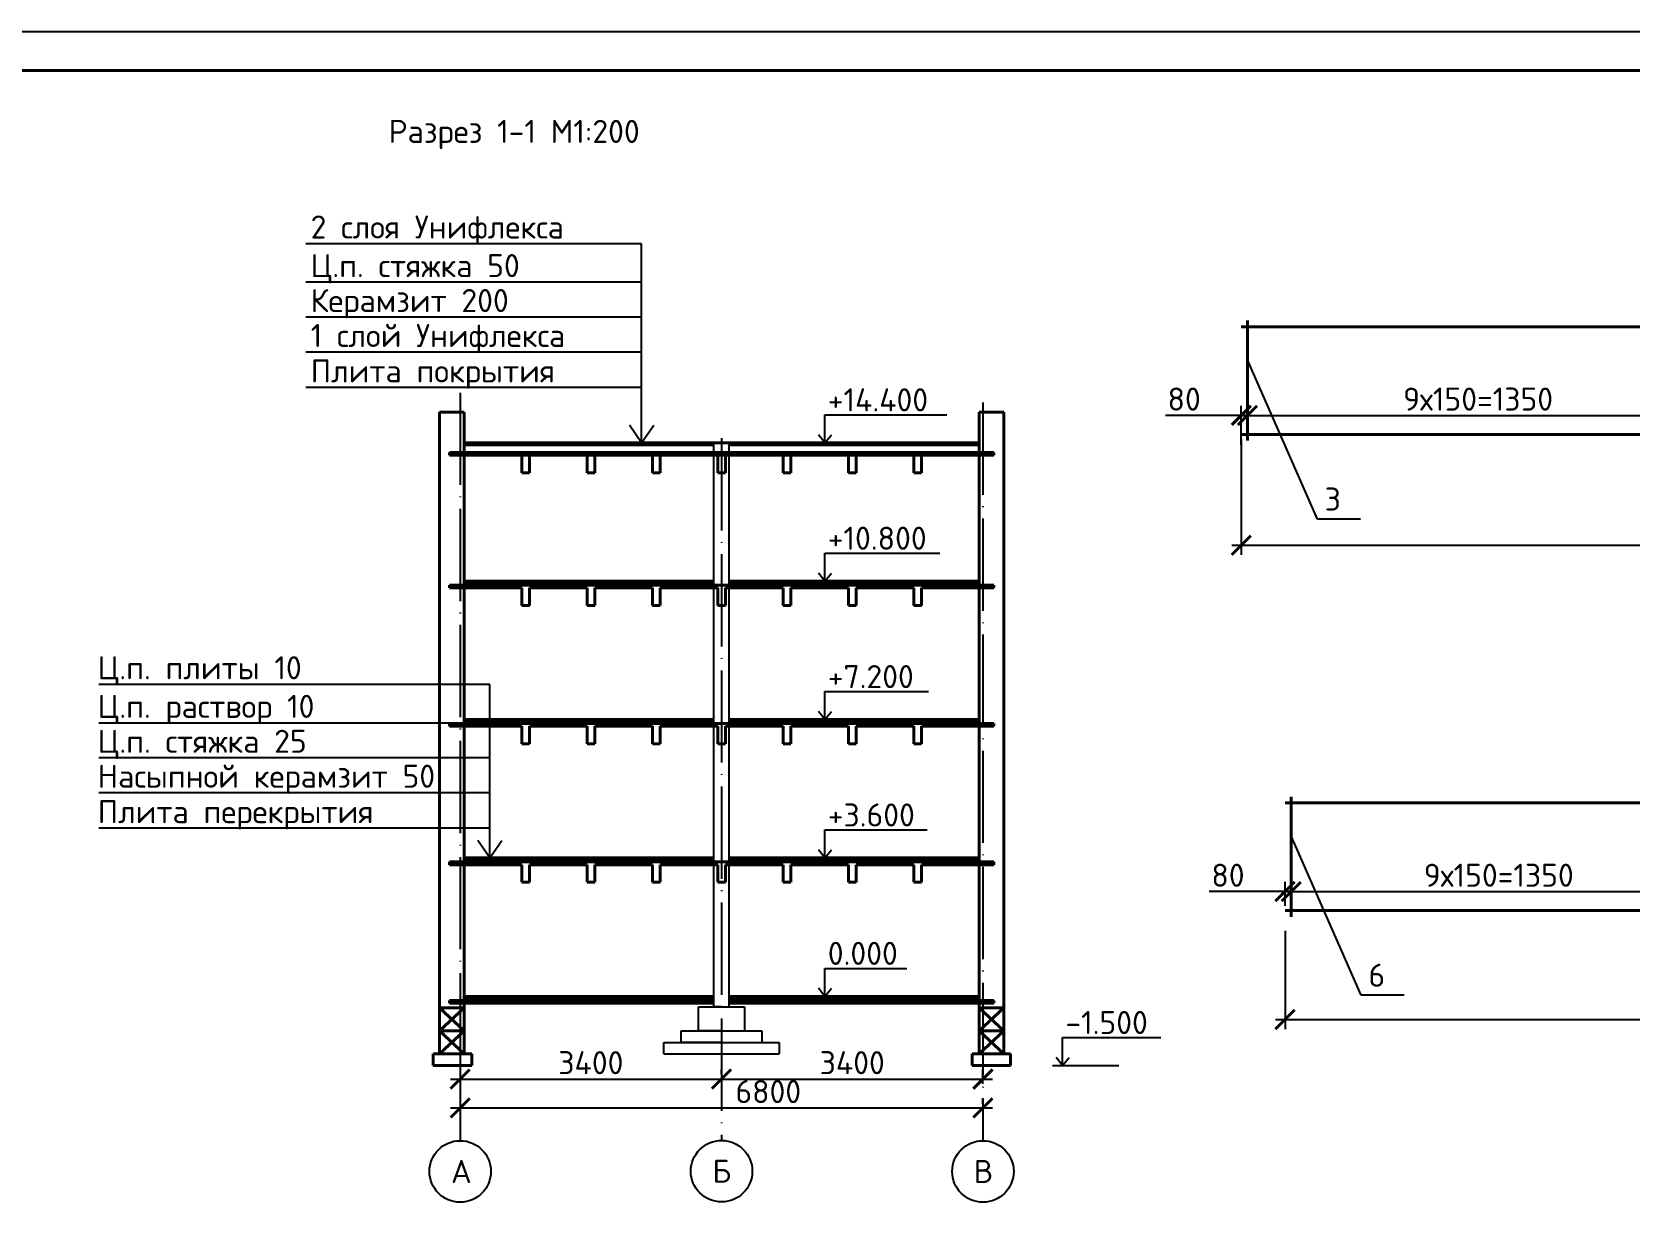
# Model space of a CAD drawing. Header units: millimetres. Extents: x -258556 to -95372, y 16759 to 83599.
# Drawn here: x -126490.9 to -126283, y 41982.7 to 42138.1 of the extents above; entities that cross this region are included whole.
import ezdxf

# ---------------------------------------------------------------- set-up
doc = ezdxf.new("R2010")
doc.units = ezdxf.units.MM
doc.header["$LTSCALE"] = 0.5
doc.linetypes.add('ACAD_ISO04W100', pattern=[30, 24, -3, 0, -3])
for name, color, linetype in [('оси', 7, 'ACAD_ISO04W100'), ('тонкие', 7, 'Continuous'), ('Тонкий', 7, 'Continuous')]:
    doc.layers.add(name, color=color, linetype=linetype)
doc.layers.add('Толстый', color=7, linetype='Continuous', lineweight=40)
doc.styles.add('Наклонный3.5', font='isocpeur.ttf', dxfattribs={"height": 3})
doc.dimstyles.new('СТРОИТЕЛЬНЫЙ', dxfattribs={"dimtxt": 3.5, "dimasz": 2.5, "dimexe": 1.25, "dimexo": 0.625, "dimtad": 1, "dimdec": 0, "dimlfac": 100, "dimdsep": 46, "dimtxsty": 'Наклонный3.5', "dimblk1": 'ARCHTICK', "dimblk2": 'ARCHTICK', "dimsah": 1, "dimcen": 0, "dimdle": 1.25, "dimadec": 0, "dimazin": 0, "dimtfac": 0.75, "dimtdec": 0, "dimtmove": 0, "dimatfit": 3, "dimldrblk": 'ARCHTICK', "dimfxl": 1, "dimtolj": 1, "dimtzin": 0, "dimarcsym": 0})

# ---------------------------------------------------------------- blocks, each defined once
blk = doc.blocks.new('_ArchTick')
at = {"color": 0, "linetype": 'ByBlock', "const_width": 0.15}
blk.add_lwpolyline([(-0.5, -0.5), (0.5, 0.5)], dxfattribs=at)
blk = doc.blocks.new('*D730')
at = {"layer": 'Defpoints', "color": 0, "transparency": 16777216}
for p in [(-126435.2, 42004.39), (-126401.2, 42001.86), (-126401.2, 42001.86)]:
    blk.add_point(p, dxfattribs=at)
at = {"layer": 'Тонкий', "color": 0, "lineweight": -2, "transparency": 16777216}
for p, q in [((-126435.2, 42003.76), (-126435.2, 42000.61)), ((-126436.45, 42001.86), (-126399.95, 42001.86)), ((-126401.2, 42001.24), (-126401.2, 42000.61))]:
    blk.add_line(p, q, dxfattribs=at)
at = {"layer": 'Тонкий', "color": 0, "lineweight": -2, "transparency": 16777216, "xscale": 2.5, "yscale": 2.5, "zscale": 2.5, "rotation": 180}
blk.add_blockref('_ArchTick', (-126435.2, 42001.86), dxfattribs=at)
at = {"layer": 'Тонкий', "color": 0, "lineweight": -2, "transparency": 16777216, "xscale": 2.5, "yscale": 2.5, "zscale": 2.5}
blk.add_blockref('_ArchTick', (-126401.2, 42001.86), dxfattribs=at)
at = {"layer": 'Тонкий', "color": 0, "transparency": 16777216, "insert": (-126418.2, 42003.99), "char_height": 3, "attachment_point": 5, "style": 'Наклонный3.5'}
blk.add_mtext('\\A1;3400', dxfattribs=at)
blk = doc.blocks.new('*D731')
at = {"layer": 'Defpoints', "color": 0, "transparency": 16777216}
for p in [(-126401.2, 42001.86), (-126367.2, 42001.86), (-126367.2, 42000.64)]:
    blk.add_point(p, dxfattribs=at)
at = {"layer": 'Тонкий', "color": 0, "lineweight": -2, "transparency": 16777216}
for p, q in [((-126401.2, 42002.49), (-126401.2, 42003.11)), ((-126367.2, 42001.26), (-126367.2, 42003.11)), ((-126402.45, 42001.86), (-126365.95, 42001.86))]:
    blk.add_line(p, q, dxfattribs=at)
at = {"layer": 'Тонкий', "color": 0, "lineweight": -2, "transparency": 16777216, "xscale": 2.5, "yscale": 2.5, "zscale": 2.5, "rotation": 180}
blk.add_blockref('_ArchTick', (-126401.2, 42001.86), dxfattribs=at)
at = {"layer": 'Тонкий', "color": 0, "lineweight": -2, "transparency": 16777216, "xscale": 2.5, "yscale": 2.5, "zscale": 2.5}
blk.add_blockref('_ArchTick', (-126367.2, 42001.86), dxfattribs=at)
at = {"layer": 'Тонкий', "color": 0, "transparency": 16777216, "insert": (-126384.2, 42003.99), "char_height": 3, "attachment_point": 5, "style": 'Наклонный3.5'}
blk.add_mtext('\\A1;3400', dxfattribs=at)
blk = doc.blocks.new('*D732')
at = {"layer": 'Defpoints', "color": 0, "transparency": 16777216}
for p in [(-126435.2, 42001.61), (-126367.2, 41998.11), (-126367.2, 41998.02)]:
    blk.add_point(p, dxfattribs=at)
at = {"layer": 'Тонкий', "color": 0, "lineweight": -2, "transparency": 16777216}
for p, q in [((-126435.2, 42000.98), (-126435.2, 41996.86)), ((-126436.45, 41998.11), (-126365.95, 41998.11)), ((-126367.2, 41998.65), (-126367.2, 41999.36))]:
    blk.add_line(p, q, dxfattribs=at)
at = {"layer": 'Тонкий', "color": 0, "lineweight": -2, "transparency": 16777216, "xscale": 2.5, "yscale": 2.5, "zscale": 2.5, "rotation": 180}
blk.add_blockref('_ArchTick', (-126435.2, 41998.11), dxfattribs=at)
at = {"layer": 'Тонкий', "color": 0, "lineweight": -2, "transparency": 16777216, "xscale": 2.5, "yscale": 2.5, "zscale": 2.5}
blk.add_blockref('_ArchTick', (-126367.2, 41998.11), dxfattribs=at)
at = {"layer": 'Тонкий', "color": 0, "transparency": 16777216, "insert": (-126395.12, 42000.23), "char_height": 3, "attachment_point": 5, "style": 'Наклонный3.5'}
blk.add_mtext('\\A1;6800', dxfattribs=at)
blk = doc.blocks.new('*D802')
at = {"layer": 'Defpoints', "color": 0, "transparency": 16777216}
for p in [(-126332.79, 42092.72), (-126272.79, 42092.72), (-126272.79, 42088.19)]:
    blk.add_point(p, dxfattribs=at)
at = {"layer": 'тонкие', "color": 0, "lineweight": -2, "transparency": 16777216}
for p, q in [((-126332.79, 42092.1), (-126332.79, 42086.94)), ((-126272.79, 42092.1), (-126272.79, 42086.94)), ((-126334.04, 42088.19), (-126271.54, 42088.19))]:
    blk.add_line(p, q, dxfattribs=at)
at = {"layer": 'тонкие', "color": 0, "lineweight": -2, "transparency": 16777216, "xscale": 2.5, "yscale": 2.5, "zscale": 2.5, "rotation": 180}
blk.add_blockref('_ArchTick', (-126332.79, 42088.19), dxfattribs=at)
at = {"layer": 'тонкие', "color": 0, "lineweight": -2, "transparency": 16777216, "xscale": 2.5, "yscale": 2.5, "zscale": 2.5}
blk.add_blockref('_ArchTick', (-126272.79, 42088.19), dxfattribs=at)
at = {"layer": 'тонкие', "color": 0, "transparency": 16777216, "insert": (-126302.79, 42090.31), "char_height": 3, "attachment_point": 5, "style": 'Наклонный3.5'}
blk.add_mtext('\\A1;9х150=1350', dxfattribs=at)
blk = doc.blocks.new('*D820')
at = {"layer": 'Defpoints', "color": 0, "transparency": 16777216}
for p in [(-126333.59, 42085.72), (-126098.39, 42085.72), (-126098.39, 42071.29)]:
    blk.add_point(p, dxfattribs=at)
at = {"layer": 'тонкие', "color": 0, "lineweight": -2, "transparency": 16777216}
for p, q in [((-126333.59, 42085.1), (-126333.59, 42070.04)), ((-126098.39, 42085.1), (-126098.39, 42070.04)), ((-126334.84, 42071.29), (-126097.14, 42071.29))]:
    blk.add_line(p, q, dxfattribs=at)
at = {"layer": 'тонкие', "color": 0, "lineweight": -2, "transparency": 16777216, "xscale": 2.5, "yscale": 2.5, "zscale": 2.5, "rotation": 180}
blk.add_blockref('_ArchTick', (-126333.59, 42071.29), dxfattribs=at)
at = {"layer": 'тонкие', "color": 0, "lineweight": -2, "transparency": 16777216, "xscale": 2.5, "yscale": 2.5, "zscale": 2.5}
blk.add_blockref('_ArchTick', (-126098.39, 42071.29), dxfattribs=at)
at = {"layer": 'тонкие', "color": 0, "transparency": 16777216, "insert": (-126215.99, 42073.41), "char_height": 3, "attachment_point": 5, "style": 'Наклонный3.5'}
blk.add_mtext('\\A1;5680', dxfattribs=at)
blk = doc.blocks.new('*D821')
at = {"layer": 'Defpoints', "color": 0, "transparency": 16777216}
for p in [(-126333.59, 42088.19), (-126332.79, 42088.19), (-126333.59, 42083.72)]:
    blk.add_point(p, dxfattribs=at)
at = {"layer": 'тонкие', "color": 0, "lineweight": -2, "transparency": 16777216}
for p, q in [((-126333.59, 42084.35), (-126333.59, 42089.44)), ((-126332.79, 42088.81), (-126332.79, 42089.44)), ((-126333.59, 42088.19), (-126343.44, 42088.19)), ((-126332.79, 42088.19), (-126333.59, 42088.19)), ((-126332.79, 42088.19), (-126330.29, 42088.19))]:
    blk.add_line(p, q, dxfattribs=at)
at = {"layer": 'тонкие', "color": 0, "lineweight": -2, "transparency": 16777216, "xscale": 2.5, "yscale": 2.5, "zscale": 2.5}
blk.add_blockref('_ArchTick', (-126333.59, 42088.19), dxfattribs=at)
at = {"layer": 'тонкие', "color": 0, "lineweight": -2, "transparency": 16777216, "xscale": 2.5, "yscale": 2.5, "zscale": 2.5, "rotation": 180}
blk.add_blockref('_ArchTick', (-126332.79, 42088.19), dxfattribs=at)
at = {"layer": 'тонкие', "color": 0, "transparency": 16777216, "insert": (-126341.02, 42090.31), "char_height": 3, "attachment_point": 5, "style": 'Наклонный3.5'}
blk.add_mtext('\\A1;80', dxfattribs=at)
blk = doc.blocks.new('*D823')
at = {"layer": 'Defpoints', "color": 0, "transparency": 16777216}
for p in [(-126327.1, 42029.78), (-126273.1, 42029.78), (-126273.1, 42026.25)]:
    blk.add_point(p, dxfattribs=at)
at = {"layer": 'тонкие', "color": 0, "lineweight": -2, "transparency": 16777216}
for p, q in [((-126327.1, 42029.16), (-126327.1, 42025)), ((-126273.1, 42029.16), (-126273.1, 42025)), ((-126328.35, 42026.25), (-126271.85, 42026.25))]:
    blk.add_line(p, q, dxfattribs=at)
at = {"layer": 'тонкие', "color": 0, "lineweight": -2, "transparency": 16777216, "xscale": 2.5, "yscale": 2.5, "zscale": 2.5, "rotation": 180}
blk.add_blockref('_ArchTick', (-126327.1, 42026.25), dxfattribs=at)
at = {"layer": 'тонкие', "color": 0, "lineweight": -2, "transparency": 16777216, "xscale": 2.5, "yscale": 2.5, "zscale": 2.5}
blk.add_blockref('_ArchTick', (-126273.1, 42026.25), dxfattribs=at)
at = {"layer": 'тонкие', "color": 0, "transparency": 16777216, "insert": (-126300.1, 42028.37), "char_height": 3, "width": 22.4, "attachment_point": 5, "style": 'Наклонный3.5'}
blk.add_mtext('\\A1;9х150=1350', dxfattribs=at)
blk = doc.blocks.new('*D807')
at = {"layer": 'Defpoints', "color": 0, "transparency": 16777216}
for p in [(-126327.9, 42026.25), (-126327.1, 42026.25), (-126327.9, 42023.78)]:
    blk.add_point(p, dxfattribs=at)
at = {"layer": 'тонкие', "color": 0, "lineweight": -2, "transparency": 16777216}
for p, q in [((-126327.9, 42024.41), (-126327.9, 42027.5)), ((-126327.1, 42026.87), (-126327.1, 42027.5)), ((-126327.9, 42026.25), (-126337.75, 42026.25)), ((-126327.1, 42026.25), (-126327.9, 42026.25)), ((-126327.1, 42026.25), (-126324.6, 42026.25))]:
    blk.add_line(p, q, dxfattribs=at)
at = {"layer": 'тонкие', "color": 0, "lineweight": -2, "transparency": 16777216, "xscale": 2.5, "yscale": 2.5, "zscale": 2.5}
blk.add_blockref('_ArchTick', (-126327.9, 42026.25), dxfattribs=at)
at = {"layer": 'тонкие', "color": 0, "lineweight": -2, "transparency": 16777216, "xscale": 2.5, "yscale": 2.5, "zscale": 2.5, "rotation": 180}
blk.add_blockref('_ArchTick', (-126327.1, 42026.25), dxfattribs=at)
at = {"layer": 'тонкие', "color": 0, "transparency": 16777216, "insert": (-126335.32, 42028.37), "char_height": 3, "attachment_point": 5, "style": 'Наклонный3.5'}
blk.add_mtext('\\A1;80', dxfattribs=at)
blk = doc.blocks.new('*D808')
at = {"layer": 'Defpoints', "color": 0, "transparency": 16777216}
for p in [(-126100.7, 42023.78), (-126327.9, 42021.78), (-126100.7, 42009.61)]:
    blk.add_point(p, dxfattribs=at)
at = {"layer": 'тонкие', "color": 0, "lineweight": -2, "transparency": 16777216}
for p, q in [((-126100.7, 42023.16), (-126100.7, 42008.36)), ((-126327.9, 42021.16), (-126327.9, 42008.36)), ((-126329.15, 42009.61), (-126099.45, 42009.61))]:
    blk.add_line(p, q, dxfattribs=at)
at = {"layer": 'тонкие', "color": 0, "lineweight": -2, "transparency": 16777216, "xscale": 2.5, "yscale": 2.5, "zscale": 2.5, "rotation": 180}
blk.add_blockref('_ArchTick', (-126327.9, 42009.61), dxfattribs=at)
at = {"layer": 'тонкие', "color": 0, "lineweight": -2, "transparency": 16777216, "xscale": 2.5, "yscale": 2.5, "zscale": 2.5}
blk.add_blockref('_ArchTick', (-126100.7, 42009.61), dxfattribs=at)
at = {"layer": 'тонкие', "color": 0, "transparency": 16777216, "insert": (-126214.3, 42011.74), "char_height": 3, "attachment_point": 5, "style": 'Наклонный3.5'}
blk.add_mtext('\\A1;5480', dxfattribs=at)

msp = doc.modelspace()

# ---------------------------------------------------------------- linework, layer by layer
at = {"layer": 'Defpoints', "color": 18, "true_color": 0x000000}
msp.add_lwpolyline([(-126718.64819, 41544.06704), (-125877.64819, 41544.06704), (-125877.64819, 42138.06704), (-126718.64819, 42138.06704)], close=True, dxfattribs=at)
at = {"layer": 'оси', "color": 18, "true_color": 0x000000}
for p, q in [((-126435.19615, 42091.14137), (-126435.19615, 41993.87441)), ((-126367.19615, 42089.86862), (-126367.19615, 41993.87441)), ((-126401.19615, 42085.21815), (-126401.19615, 41993.87441))]:
    msp.add_line(p, q, dxfattribs=at)
at = {"layer": 'Толстый', "color": 18, "true_color": 0x000000}
for p, q in [((-126698.64819, 42133.06704), (-125882.64819, 42133.06704)), ((-126333.5926, 42099.7206), (-126098.3926, 42099.7206)), ((-126332.7926, 42084.9206), (-126332.7926, 42100.5206)), ((-126437.89615, 42088.62052), (-126437.89615, 42005.12052)), ((-126434.69615, 42088.62052), (-126437.89615, 42088.62052)), ((-126434.69615, 42084.62052), (-126434.69615, 42088.62052)), ((-126367.69615, 42084.62052), (-126367.69615, 42088.62052)), ((-126367.69615, 42088.62052), (-126364.49615, 42088.62052)), ((-126364.49615, 42088.62052), (-126364.49615, 42005.12052)), ((-126098.3926, 42085.7206), (-126333.5926, 42085.7206)), ((-126365.79615, 42083.37052), (-126436.59615, 42083.37052)), ((-126436.59615, 42083.02052), (-126436.59615, 42083.37052)), ((-126434.69615, 42084.62052), (-126434.69615, 42083.37052)), ((-126367.69615, 42084.62052), (-126434.69615, 42084.62052)), ((-126402.19615, 42084.37052), (-126434.69615, 42084.37052)), ((-126367.69615, 42084.37052), (-126400.19615, 42084.37052)), ((-126367.69615, 42084.62052), (-126367.69615, 42083.37052)), ((-126365.79615, 42083.02052), (-126365.79615, 42083.37052)), ((-126365.79615, 42083.02052), (-126436.59615, 42083.02052)), ((-126434.69615, 42083.02052), (-126434.69615, 42066.09552)), ((-126427.19615, 42080.73669), (-126427.19615, 42083.02052)), ((-126426.19615, 42080.73669), (-126426.19615, 42083.02052)), ((-126418.69615, 42080.73669), (-126418.69615, 42083.02052)), ((-126417.69615, 42080.73669), (-126417.69615, 42083.02052)), ((-126410.19615, 42080.73669), (-126410.19615, 42083.02052)), ((-126409.19615, 42080.73669), (-126409.19615, 42083.02052)), ((-126401.69615, 42080.73669), (-126401.69615, 42083.02052)), ((-126400.69615, 42080.73669), (-126400.69615, 42083.02052)), ((-126393.19615, 42080.73669), (-126393.19615, 42083.02052)), ((-126392.19615, 42080.73669), (-126392.19615, 42083.02052)), ((-126384.69615, 42080.73669), (-126384.69615, 42083.02052)), ((-126383.69615, 42080.73669), (-126383.69615, 42083.02052)), ((-126376.19615, 42080.73669), (-126376.19615, 42083.02052)), ((-126375.19615, 42080.73669), (-126375.19615, 42083.02052)), ((-126367.69615, 42083.02052), (-126367.69615, 42066.09552)), ((-126426.69615, 42080.73669), (-126427.19615, 42080.73669)), ((-126426.69615, 42080.73669), (-126426.19615, 42080.73669)), ((-126418.19615, 42080.73669), (-126418.69615, 42080.73669)), ((-126418.19615, 42080.73669), (-126417.69615, 42080.73669)), ((-126409.69615, 42080.73669), (-126410.19615, 42080.73669)), ((-126409.69615, 42080.73669), (-126409.19615, 42080.73669)), ((-126401.19615, 42080.73669), (-126401.69615, 42080.73669)), ((-126401.19615, 42080.73669), (-126400.69615, 42080.73669)), ((-126392.69615, 42080.73669), (-126393.19615, 42080.73669)), ((-126392.69615, 42080.73669), (-126392.19615, 42080.73669)), ((-126384.19615, 42080.73669), (-126384.69615, 42080.73669)), ((-126384.19615, 42080.73669), (-126383.69615, 42080.73669)), ((-126375.69615, 42080.73669), (-126376.19615, 42080.73669)), ((-126375.69615, 42080.73669), (-126375.19615, 42080.73669)), ((-126434.69615, 42066.62052), (-126402.19615, 42066.62052)), ((-126434.69615, 42066.57052), (-126402.19615, 42066.57052)), ((-126434.69615, 42066.47052), (-126402.19615, 42066.47052)), ((-126400.19615, 42066.62052), (-126367.69615, 42066.62052)), ((-126400.19615, 42066.57052), (-126367.69615, 42066.57052)), ((-126400.19615, 42066.47052), (-126367.69615, 42066.47052)), ((-126436.59615, 42066.09552), (-126400.19615, 42066.09552)), ((-126436.59615, 42066.09552), (-126436.59615, 42065.74552)), ((-126436.59615, 42065.74552), (-126427.19615, 42065.74552)), ((-126434.69615, 42066.34552), (-126402.19615, 42066.34552)), ((-126434.69615, 42065.74552), (-126434.69615, 42048.09552)), ((-126427.19615, 42063.46169), (-126427.19615, 42065.74552)), ((-126426.19615, 42065.74552), (-126418.69615, 42065.74552)), ((-126426.19615, 42063.46169), (-126426.19615, 42065.74552)), ((-126418.69615, 42063.46169), (-126418.69615, 42065.74552)), ((-126417.69615, 42065.74552), (-126410.19615, 42065.74552)), ((-126417.69615, 42063.46169), (-126417.69615, 42065.74552)), ((-126410.19615, 42063.46169), (-126410.19615, 42065.74552)), ((-126409.19615, 42065.74552), (-126401.69615, 42065.74552)), ((-126409.19615, 42063.46169), (-126409.19615, 42065.74552)), ((-126401.69615, 42063.46169), (-126401.69615, 42065.74552)), ((-126400.69615, 42065.74552), (-126393.19615, 42065.74552)), ((-126400.69615, 42063.46169), (-126400.69615, 42065.74552)), ((-126400.19615, 42066.34552), (-126367.69615, 42066.34552)), ((-126400.19615, 42066.09552), (-126365.79615, 42066.09552)), ((-126393.19615, 42063.46169), (-126393.19615, 42065.74552)), ((-126392.19615, 42065.74552), (-126384.69615, 42065.74552)), ((-126392.19615, 42063.46169), (-126392.19615, 42065.74552)), ((-126384.69615, 42063.46169), (-126384.69615, 42065.74552)), ((-126383.69615, 42065.74552), (-126376.19615, 42065.74552)), ((-126383.69615, 42063.46169), (-126383.69615, 42065.74552)), ((-126376.19615, 42063.46169), (-126376.19615, 42065.74552)), ((-126375.19615, 42065.74552), (-126365.79615, 42065.74552)), ((-126375.19615, 42063.46169), (-126375.19615, 42065.74552)), ((-126367.69615, 42065.74552), (-126367.69615, 42048.09552)), ((-126365.79615, 42066.09552), (-126365.79615, 42065.74552)), ((-126426.69615, 42063.46169), (-126427.19615, 42063.46169)), ((-126426.69615, 42063.46169), (-126426.19615, 42063.46169)), ((-126418.19615, 42063.46169), (-126418.69615, 42063.46169)), ((-126418.19615, 42063.46169), (-126417.69615, 42063.46169)), ((-126409.69615, 42063.46169), (-126410.19615, 42063.46169)), ((-126409.69615, 42063.46169), (-126409.19615, 42063.46169)), ((-126401.19615, 42063.46169), (-126401.69615, 42063.46169)), ((-126401.19615, 42063.46169), (-126400.69615, 42063.46169)), ((-126392.69615, 42063.46169), (-126393.19615, 42063.46169)), ((-126392.69615, 42063.46169), (-126392.19615, 42063.46169)), ((-126384.19615, 42063.46169), (-126384.69615, 42063.46169)), ((-126384.19615, 42063.46169), (-126383.69615, 42063.46169)), ((-126375.69615, 42063.46169), (-126376.19615, 42063.46169)), ((-126375.69615, 42063.46169), (-126375.19615, 42063.46169)), ((-126436.59615, 42048.09552), (-126400.19615, 42048.09552)), ((-126436.59615, 42048.09552), (-126436.59615, 42047.74552)), ((-126436.59615, 42047.74552), (-126427.19615, 42047.74552)), ((-126434.69615, 42048.62052), (-126402.19615, 42048.62052)), ((-126434.69615, 42048.57052), (-126402.19615, 42048.57052)), ((-126434.69615, 42048.47052), (-126402.19615, 42048.47052)), ((-126434.69615, 42048.34552), (-126402.19615, 42048.34552)), ((-126434.69615, 42047.74552), (-126434.69615, 42030.09552)), ((-126427.19615, 42045.46169), (-126427.19615, 42047.74552)), ((-126426.19615, 42047.74552), (-126418.69615, 42047.74552)), ((-126426.19615, 42045.46169), (-126426.19615, 42047.74552)), ((-126418.69615, 42045.46169), (-126418.69615, 42047.74552)), ((-126417.69615, 42047.74552), (-126410.19615, 42047.74552)), ((-126417.69615, 42045.46169), (-126417.69615, 42047.74552)), ((-126410.19615, 42045.46169), (-126410.19615, 42047.74552)), ((-126409.19615, 42047.74552), (-126401.69615, 42047.74552)), ((-126409.19615, 42045.46169), (-126409.19615, 42047.74552)), ((-126401.69615, 42045.46169), (-126401.69615, 42047.74552)), ((-126400.69615, 42047.74552), (-126393.19615, 42047.74552)), ((-126400.69615, 42045.46169), (-126400.69615, 42047.74552)), ((-126400.19615, 42048.62052), (-126367.69615, 42048.62052)), ((-126400.19615, 42048.57052), (-126367.69615, 42048.57052)), ((-126400.19615, 42048.47052), (-126367.69615, 42048.47052)), ((-126400.19615, 42048.34552), (-126367.69615, 42048.34552)), ((-126400.19615, 42048.09552), (-126365.79615, 42048.09552)), ((-126393.19615, 42045.46169), (-126393.19615, 42047.74552)), ((-126392.19615, 42047.74552), (-126384.69615, 42047.74552)), ((-126392.19615, 42045.46169), (-126392.19615, 42047.74552)), ((-126384.69615, 42045.46169), (-126384.69615, 42047.74552)), ((-126383.69615, 42047.74552), (-126376.19615, 42047.74552)), ((-126383.69615, 42045.46169), (-126383.69615, 42047.74552)), ((-126376.19615, 42045.46169), (-126376.19615, 42047.74552)), ((-126375.19615, 42047.74552), (-126365.79615, 42047.74552)), ((-126375.19615, 42045.46169), (-126375.19615, 42047.74552)), ((-126367.69615, 42047.74552), (-126367.69615, 42030.09552)), ((-126365.79615, 42048.09552), (-126365.79615, 42047.74552)), ((-126426.69615, 42045.46169), (-126427.19615, 42045.46169)), ((-126426.69615, 42045.46169), (-126426.19615, 42045.46169)), ((-126418.19615, 42045.46169), (-126418.69615, 42045.46169)), ((-126418.19615, 42045.46169), (-126417.69615, 42045.46169)), ((-126409.69615, 42045.46169), (-126410.19615, 42045.46169)), ((-126409.69615, 42045.46169), (-126409.19615, 42045.46169)), ((-126401.19615, 42045.46169), (-126401.69615, 42045.46169)), ((-126401.19615, 42045.46169), (-126400.69615, 42045.46169)), ((-126392.69615, 42045.46169), (-126393.19615, 42045.46169)), ((-126392.69615, 42045.46169), (-126392.19615, 42045.46169)), ((-126384.19615, 42045.46169), (-126384.69615, 42045.46169)), ((-126384.19615, 42045.46169), (-126383.69615, 42045.46169)), ((-126375.69615, 42045.46169), (-126376.19615, 42045.46169)), ((-126375.69615, 42045.46169), (-126375.19615, 42045.46169)), ((-126327.89502, 42037.78004), (-126100.69502, 42037.78004)), ((-126327.09502, 42022.98004), (-126327.09502, 42038.58004)), ((-126436.59615, 42030.09552), (-126400.19615, 42030.09552)), ((-126436.59615, 42030.09552), (-126436.59615, 42029.74552)), ((-126436.59615, 42029.74552), (-126427.19615, 42029.74552)), ((-126434.69615, 42030.62052), (-126402.19615, 42030.62052)), ((-126434.69615, 42030.57052), (-126402.19615, 42030.57052)), ((-126434.69615, 42030.47052), (-126402.19615, 42030.47052)), ((-126434.69615, 42030.34552), (-126402.19615, 42030.34552)), ((-126434.69615, 42029.74552), (-126434.69615, 42012.09552)), ((-126427.19615, 42027.46169), (-126427.19615, 42029.74552)), ((-126426.19615, 42029.74552), (-126418.69615, 42029.74552)), ((-126426.19615, 42027.46169), (-126426.19615, 42029.74552)), ((-126418.69615, 42027.46169), (-126418.69615, 42029.74552)), ((-126417.69615, 42029.74552), (-126410.19615, 42029.74552)), ((-126417.69615, 42027.46169), (-126417.69615, 42029.74552)), ((-126410.19615, 42027.46169), (-126410.19615, 42029.74552)), ((-126409.19615, 42029.74552), (-126401.69615, 42029.74552)), ((-126409.19615, 42027.46169), (-126409.19615, 42029.74552)), ((-126401.69615, 42027.46169), (-126401.69615, 42029.74552)), ((-126400.69615, 42029.74552), (-126393.19615, 42029.74552)), ((-126400.69615, 42027.46169), (-126400.69615, 42029.74552)), ((-126400.19615, 42030.62052), (-126367.69615, 42030.62052)), ((-126400.19615, 42030.57052), (-126367.69615, 42030.57052)), ((-126400.19615, 42030.47052), (-126367.69615, 42030.47052)), ((-126400.19615, 42030.34552), (-126367.69615, 42030.34552)), ((-126400.19615, 42030.09552), (-126365.79615, 42030.09552)), ((-126393.19615, 42027.46169), (-126393.19615, 42029.74552)), ((-126392.19615, 42029.74552), (-126384.69615, 42029.74552)), ((-126392.19615, 42027.46169), (-126392.19615, 42029.74552)), ((-126384.69615, 42027.46169), (-126384.69615, 42029.74552)), ((-126383.69615, 42029.74552), (-126376.19615, 42029.74552)), ((-126383.69615, 42027.46169), (-126383.69615, 42029.74552)), ((-126376.19615, 42027.46169), (-126376.19615, 42029.74552)), ((-126375.19615, 42029.74552), (-126365.79615, 42029.74552)), ((-126375.19615, 42027.46169), (-126375.19615, 42029.74552)), ((-126367.69615, 42029.74552), (-126367.69615, 42012.09552)), ((-126365.79615, 42030.09552), (-126365.79615, 42029.74552)), ((-126426.69615, 42027.46169), (-126427.19615, 42027.46169)), ((-126426.69615, 42027.46169), (-126426.19615, 42027.46169)), ((-126418.19615, 42027.46169), (-126418.69615, 42027.46169)), ((-126418.19615, 42027.46169), (-126417.69615, 42027.46169)), ((-126409.69615, 42027.46169), (-126410.19615, 42027.46169)), ((-126409.69615, 42027.46169), (-126409.19615, 42027.46169)), ((-126401.19615, 42027.46169), (-126401.69615, 42027.46169)), ((-126401.19615, 42027.46169), (-126400.69615, 42027.46169)), ((-126392.69615, 42027.46169), (-126393.19615, 42027.46169)), ((-126392.69615, 42027.46169), (-126392.19615, 42027.46169)), ((-126384.19615, 42027.46169), (-126384.69615, 42027.46169)), ((-126384.19615, 42027.46169), (-126383.69615, 42027.46169)), ((-126375.69615, 42027.46169), (-126376.19615, 42027.46169)), ((-126375.69615, 42027.46169), (-126375.19615, 42027.46169)), ((-126100.69502, 42023.78004), (-126327.89502, 42023.78004)), ((-126434.69615, 42012.62052), (-126402.19615, 42012.62052)), ((-126434.69615, 42012.57052), (-126402.19615, 42012.57052)), ((-126434.69615, 42012.47052), (-126402.19615, 42012.47052)), ((-126400.19615, 42012.62052), (-126367.69615, 42012.62052)), ((-126400.19615, 42012.57052), (-126367.69615, 42012.57052)), ((-126400.19615, 42012.47052), (-126367.69615, 42012.47052)), ((-126437.89615, 42011.12052), (-126434.69615, 42011.12052)), ((-126437.89615, 42011.12052), (-126434.69615, 42008.12052)), ((-126437.89615, 42008.12052), (-126434.69615, 42011.12052)), ((-126436.59615, 42012.09552), (-126402.19615, 42012.09552)), ((-126436.59615, 42012.09552), (-126436.59615, 42011.74552)), ((-126436.59615, 42011.74552), (-126402.19615, 42011.74552)), ((-126434.69615, 42012.34552), (-126402.19615, 42012.34552)), ((-126434.69615, 42011.74552), (-126434.69615, 42005.12052)), ((-126400.19615, 42012.34552), (-126367.69615, 42012.34552)), ((-126400.19615, 42012.09552), (-126365.79615, 42012.09552)), ((-126400.19615, 42011.74552), (-126365.79615, 42011.74552)), ((-126367.69615, 42011.74552), (-126367.69615, 42005.12052)), ((-126367.69615, 42011.12052), (-126364.49615, 42011.12052)), ((-126367.69615, 42011.12052), (-126364.49615, 42008.12052)), ((-126367.69615, 42008.12052), (-126364.49615, 42011.12052)), ((-126365.79615, 42012.09552), (-126365.79615, 42011.74552)), ((-126437.89615, 42008.12052), (-126434.69615, 42008.12052)), ((-126437.89615, 42008.12052), (-126434.69615, 42005.12052)), ((-126437.89615, 42005.12052), (-126434.69615, 42008.12052)), ((-126367.69615, 42008.12052), (-126364.49615, 42008.12052)), ((-126367.69615, 42008.12052), (-126364.49615, 42005.12052)), ((-126367.69615, 42005.12052), (-126364.49615, 42008.12052)), ((-126438.69615, 42003.62052), (-126438.69615, 42005.12052)), ((-126438.69615, 42005.12052), (-126437.89615, 42005.12052)), ((-126437.89615, 42005.12052), (-126434.69615, 42005.12052)), ((-126434.69615, 42005.12052), (-126433.69615, 42005.12052)), ((-126433.69615, 42005.12052), (-126433.69615, 42003.62052)), ((-126368.59615, 42003.62052), (-126368.59615, 42005.12052)), ((-126368.59615, 42005.12052), (-126367.69615, 42005.12052)), ((-126367.69615, 42005.12052), (-126364.49615, 42005.12052)), ((-126366.09615, 42005.12052), (-126363.59615, 42005.12052)), ((-126363.59615, 42005.12052), (-126363.59615, 42003.62052)), ((-126433.69615, 42003.62052), (-126438.69615, 42003.62052)), ((-126363.59615, 42003.62052), (-126368.59615, 42003.62052))]:
    msp.add_line(p, q, dxfattribs=at)
at = {"layer": 'тонкие', "color": 18, "true_color": 0x000000}
for p, q in [((-126323.6739, 42074.69357), (-126332.7926, 42095.43718)), ((-126318.09608, 42074.69357), (-126323.6739, 42074.69357)), ((-126317.97633, 42012.75301), (-126327.09502, 42033.49663)), ((-126312.39851, 42012.75301), (-126317.97633, 42012.75301))]:
    msp.add_line(p, q, dxfattribs=at)
at = {"layer": 'Тонкий', "color": 18, "true_color": 0x000000}
for p, q in [((-126411.59101, 42110.52547), (-126455.26067, 42110.52547)), ((-126411.59101, 42084.62052), (-126411.59101, 42110.52547)), ((-126411.59101, 42105.50628), (-126455.26067, 42105.50628)), ((-126411.59101, 42100.96102), (-126455.26067, 42100.96102)), ((-126411.59101, 42096.41576), (-126455.26067, 42096.41576)), ((-126411.59101, 42091.80732), (-126455.26067, 42091.80732)), ((-126387.75151, 42084.62052), (-126387.75151, 42088.26276)), ((-126387.75151, 42088.26276), (-126371.88141, 42088.26276)), ((-126411.59101, 42084.62052), (-126413.15663, 42086.91134)), ((-126411.59101, 42084.62052), (-126410.02538, 42086.91134)), ((-126387.75151, 42084.62052), (-126388.59897, 42085.67559)), ((-126387.75151, 42084.62052), (-126386.90405, 42085.67559)), ((-126402.19615, 42011.24552), (-126402.19615, 42084.62052)), ((-126400.19615, 42011.24552), (-126400.19615, 42084.62052)), ((-126387.75151, 42066.62052), (-126387.75151, 42070.26276)), ((-126387.75151, 42070.26276), (-126372.78772, 42070.26276)), ((-126387.75151, 42066.62052), (-126388.59897, 42067.67559)), ((-126387.75151, 42066.62052), (-126386.90405, 42067.67559)), ((-126431.34071, 42053.19306), (-126482.18663, 42053.19306)), ((-126431.34071, 42030.62052), (-126431.34071, 42053.19306)), ((-126387.75151, 42048.62052), (-126387.75151, 42052.26276)), ((-126387.75151, 42052.26276), (-126374.26553, 42052.26276)), ((-126431.34071, 42048.17386), (-126482.18663, 42048.17386)), ((-126387.75151, 42048.62052), (-126388.59897, 42049.67559)), ((-126387.75151, 42048.62052), (-126386.90405, 42049.67559)), ((-126431.34071, 42043.62861), (-126482.18663, 42043.62861)), ((-126431.34071, 42039.08335), (-126482.18663, 42039.08335)), ((-126431.34071, 42034.4749), (-126482.18663, 42034.4749)), ((-126387.75151, 42030.62052), (-126387.75151, 42034.26276)), ((-126387.75151, 42034.26276), (-126374.43745, 42034.26276)), ((-126431.34071, 42030.62052), (-126432.90633, 42032.91134)), ((-126431.34071, 42030.62052), (-126429.77509, 42032.91134)), ((-126387.75151, 42030.62052), (-126388.59897, 42031.67559)), ((-126387.75151, 42030.62052), (-126386.90405, 42031.67559)), ((-126387.75151, 42012.62052), (-126387.75151, 42016.26276)), ((-126387.75151, 42016.26276), (-126377.09308, 42016.26276)), ((-126387.75151, 42012.62052), (-126388.59897, 42013.67559)), ((-126387.75151, 42012.62052), (-126386.90405, 42013.67559)), ((-126404.19615, 42008.12052), (-126404.19615, 42011.24552)), ((-126404.19615, 42011.24552), (-126398.19615, 42011.24552)), ((-126401.19615, 42011.24552), (-126402.19615, 42011.24552)), ((-126401.19615, 42011.24552), (-126400.19615, 42011.24552)), ((-126398.19615, 42011.24552), (-126398.19615, 42008.12052)), ((-126408.69615, 42005.12052), (-126408.69615, 42006.62052)), ((-126408.69615, 42006.62052), (-126401.19615, 42006.62052)), ((-126406.44615, 42006.62052), (-126406.44615, 42008.12052)), ((-126406.44615, 42008.12052), (-126401.19615, 42008.12052)), ((-126401.19615, 42006.62052), (-126406.44615, 42006.62052)), ((-126401.19615, 42008.12052), (-126404.19615, 42008.12052)), ((-126401.19615, 42008.12052), (-126395.94615, 42008.12052)), ((-126401.19615, 42006.62052), (-126393.69615, 42006.62052)), ((-126395.94615, 42008.12052), (-126395.94615, 42006.62052)), ((-126393.69615, 42006.62052), (-126393.69615, 42005.12052)), ((-126356.84346, 42003.62052), (-126356.84346, 42007.26276)), ((-126356.84346, 42007.26276), (-126344.0606, 42007.26276)), ((-126408.69615, 42005.12052), (-126393.69615, 42005.12052)), ((-126356.84346, 42003.62052), (-126357.69092, 42004.67559)), ((-126356.84346, 42003.62052), (-126355.996, 42004.67559)), ((-126358.16813, 42003.62052), (-126349.51882, 42003.62052))]:
    msp.add_line(p, q, dxfattribs=at)
for centre in [(-126435.19615, 41989.84079), (-126401.19615, 41989.87441), (-126367.19615, 41989.84079)]:
    msp.add_circle(centre, 4, dxfattribs=at)

# ---------------------------------------------------------------- texts
at = {"layer": 'тонкие', "color": 18, "true_color": 0x000000, "char_height": 3, "attachment_point": 1, "style": 'Наклонный3.5'}
for s, insert in [('3', (-126322.74657, 42078.80228)), ('6', (-126317.04899, 42016.86172))]:
    msp.add_mtext_dynamic_manual_height_columns(s, width=5.7971129, gutter_width=17.5, heights=[0], dxfattribs=dict(at, insert=insert))
at = {"layer": 'Тонкий', "color": 18, "true_color": 0x000000, "style": 'Наклонный3.5'}
for s, p in [('2 слоя Унифлекса', (-126454.64665, 42111.19291)), ('Ц.п. стяжка 50', (-126454.64665, 42106.17371)), ('Керамзит 200', (-126454.64665, 42101.62846)), ('1 слой Унифлекса', (-126454.64665, 42097.0832)), ('Плита покрытия', (-126454.64665, 42092.47476)), ('+14.400', (-126387.37672, 42088.71208)), ('+10.800', (-126387.37672, 42070.71208)), ('Ц.п. плиты 10', (-126482.35362, 42053.8605)), ('+7.200', (-126387.37672, 42052.71208)), ('Ц.п. раствор 10', (-126482.35362, 42048.8413)), ('Ц.п. стяжка 25', (-126482.35362, 42044.29605)), ('Насыпной керамзит 50', (-126482.35362, 42039.75079)), ('Плита перекрытия', (-126482.35362, 42035.14234)), ('+3.600', (-126387.37672, 42034.71208)), ('0.000', (-126387.37672, 42016.71208)), ('-1.500', (-126356.46867, 42007.71208)), ('А', (-126436.39413, 41988.34113)), ('Б', (-126402.39413, 41988.37475)), ('В', (-126368.39413, 41988.34113))]:
    msp.add_text(s, height=3, dxfattribs=at).set_placement(p)
at = {"layer": 'Тонкий', "color": 18, "true_color": 0x000000, "insert": (-126444.51086, 42126.62823), "char_height": 3, "attachment_point": 1, "style": 'Наклонный3.5'}
msp.add_mtext_dynamic_manual_height_columns('Разрез 1-1 М1:200', width=143.1816449, gutter_width=50, heights=[0], dxfattribs=at)

# ---------------------------------------------------------------- dimensions: what is measured, and where the dimension line sits
at = {"layer": 'тонкие', "color": 18, "true_color": 0x000000}
for base, p1, p2, picture, middle in [((-126333.5926, 42088.18751), (-126332.7926, 42088.18751), (-126333.5926, 42083.7206), '*D821', (-126341.0176, 42090.31251)), ((-126327.89502, 42026.24695), (-126327.09502, 42026.24695), (-126327.89502, 42023.78004), '*D807', (-126335.32002, 42028.37195))]:
    dim = msp.add_linear_dim(base=base, p1=p1, p2=p2, dimstyle='СТРОИТЕЛЬНЫЙ', dxfattribs=at)
    dim.commit()
    dim.dimension.update_dxf_attribs({"geometry": picture, "text_midpoint": middle})
for base, p1, p2, text, picture, middle in [((-126272.7926, 42088.18751), (-126332.7926, 42092.7206), (-126272.7926, 42092.7206), '9х150=1350', '*D802', (-126302.7926, 42090.31251)), ((-126098.3926, 42071.28565), (-126333.5926, 42085.7206), (-126098.3926, 42085.7206), '5680', '*D820', (-126215.9926, 42073.41065)), ((-126273.09502, 42026.24695), (-126327.09502, 42029.78004), (-126273.09502, 42029.78004), '9х150=1350', '*D823', (-126300.09502, 42028.37195)), ((-126100.69502, 42009.61263), (-126327.89502, 42021.78004), (-126100.69502, 42023.78004), '5480', '*D808', (-126214.29502, 42011.73763))]:
    dim = msp.add_linear_dim(base=base, p1=p1, p2=p2, text=text, dimstyle='СТРОИТЕЛЬНЫЙ', dxfattribs=at)
    dim.commit()
    dim.dimension.update_dxf_attribs({"geometry": picture, "text_midpoint": middle})
at = {"layer": 'Тонкий', "color": 18, "true_color": 0x000000}
for base, p1, p2, picture, middle in [((-126401.19615, 42001.86255), (-126435.19615, 42004.38869), (-126401.19615, 42001.86255), '*D730', (-126418.19615, 42003.98755)), ((-126367.19615, 42001.86255), (-126401.19615, 42001.86255), (-126367.19615, 42000.63755), '*D731', (-126384.19615, 42003.98755))]:
    dim = msp.add_linear_dim(base=base, p1=p1, p2=p2, dimstyle='СТРОИТЕЛЬНЫЙ', dxfattribs=at)
    dim.commit()
    dim.dimension.update_dxf_attribs({"geometry": picture, "text_midpoint": middle})
dim = msp.add_linear_dim(base=(-126367.19615, 41998.10903), p1=(-126435.19615, 42001.60985), p2=(-126367.19615, 41998.02465), dimstyle='СТРОИТЕЛЬНЫЙ', dxfattribs=at)
dim.commit()
dim.dimension.update_dxf_attribs({"geometry": '*D732', "text_midpoint": (-126395.12013, 41998.10903), "dimtype": 160})

doc.saveas('drawing.dxf')
